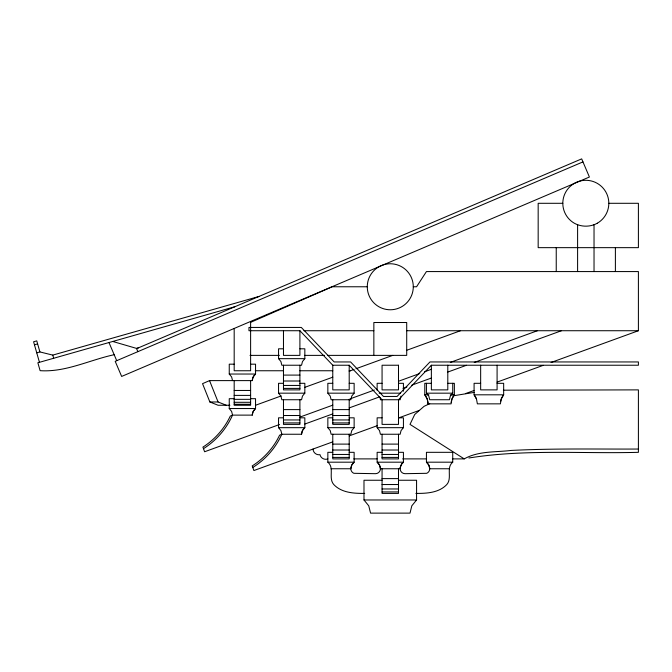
<?xml version="1.0" encoding="UTF-8"?>
<svg xmlns="http://www.w3.org/2000/svg" width="672" height="672" viewBox="0 0 672 672"><rect width="100%" height="100%" fill="white"/><g stroke="black" fill="none" stroke-linecap="round" stroke-linejoin="round"><path stroke-width="1.01" d="M447.796 383.309L454.364 383.309L454.364 394.808L451.954 399.05L451.08 403.847L428.072 403.847A14.482 14.482 0 0 0 424.788 394.808L424.788 383.309L431.365 383.309M229.908 405.258L218.081 405.258L209.866 401.974L202.541 383.662L209.538 380.612L252.26 380.612L253.168 376.958L255.545 374.035L255.545 364.174L250.614 364.174M279.535 424.511L204.607 451.752L202.919 447.124C214.696 439.589 224.356 428.744 230.294 416.077L232.537 415.12L252.26 415.12L253.168 411.466L255.545 408.542L255.545 398.681L250.614 398.681M332.774 441.865L253.898 470.543L252.218 465.914C263.962 458.506 273.63 447.779 279.577 435.212L281.837 434.246L301.552 434.246L302.459 430.592L304.836 427.678L304.836 417.816L299.905 417.816M415.884 493.399C426.636 493.508 438.959 492.845 446.804 484.529C452.474 478.128 445.822 467.762 452.726 462.185L452.726 452.323L426.434 452.323L426.434 462.185A8.627 8.627 0 0 1 429.719 468.754A4.931 4.931 0 0 1 426.678 473.306L405.073 473.684A4.931 4.931 0 0 1 400.142 468.754L380.419 468.754A4.931 4.931 0 0 1 375.497 473.684L353.892 473.306A4.931 4.931 0 0 1 350.843 468.754L351.758 465.1L354.136 462.185L354.136 452.323L349.205 452.323M497.087 383.309L503.664 383.309L503.664 394.808L501.245 399.05L500.371 403.847L477.372 403.847L476.498 399.05L474.088 394.808L474.088 383.309L480.656 383.309M401.05 396.085L400.142 399.739L380.419 399.739L380.167 397.866M431.365 365.232L398.496 399.739L398.496 424.385L382.066 424.385L382.066 399.739L349.205 365.232L332.774 365.232L299.905 330.725L248.968 330.725L248.968 327.44L301.316 327.44L334.177 361.948L350.608 361.948L383.477 396.455L397.093 396.455L429.954 361.948L638.4 361.948L638.4 365.232L431.365 365.232L431.365 389.878L447.796 389.878L447.796 365.232M299.905 348.802L304.836 348.802L304.836 358.663L302.459 361.578L301.552 365.232L281.837 365.232L280.921 361.578L278.544 358.663L278.544 348.802L283.475 348.802M299.905 383.309L304.836 383.309L304.836 393.17L302.459 396.085L301.552 399.739L281.837 399.739L280.921 396.085L278.544 393.17L278.544 383.309L283.475 383.309M349.205 383.309L354.136 383.309L354.136 393.17L351.758 396.085L350.843 399.739L331.128 399.739L330.221 396.085L327.844 393.17L327.844 383.309L332.774 383.309M349.205 417.816L354.136 417.816L354.136 427.678L351.758 430.592L350.843 434.246L331.128 434.246L330.221 430.592L327.844 427.678L327.844 417.816L332.774 417.816M398.496 417.816L403.427 417.816L403.427 427.678L401.05 430.592L400.142 434.246L380.419 434.246L379.512 430.592L377.135 427.678L377.135 417.816L382.066 417.816M452.726 383.309L452.726 393.17L450.341 396.085L449.434 399.739L429.719 399.739L428.812 396.085L426.434 393.17L426.434 383.309M398.496 480.253L416.573 480.253L416.573 499.976L411.818 505.814L410.004 513.122L370.566 513.122L368.752 505.814L363.989 499.976L363.989 480.253L382.066 480.253M452.39 458.892L464.226 458.892C478.38 450.845 495.524 452.34 511.174 450.442C553.552 448.291 595.988 449.232 638.4 449.039M429.719 403.687L424.082 406.316L414.691 414.532L410.004 424.385L464.226 458.892M250.614 322.358L332.178 286.768L367.282 286.768M136.592 348.634L581.675 158.878L589.403 177.022L121.649 376.438L115.206 361.318L582.96 161.902M255.545 405.258L281.106 395.959M304.744 387.366L332.774 377.177M349.205 371.196L354.035 369.44M355.975 368.735L392.717 355.379M406.711 350.288L460.496 330.725M299.905 417.102L332.774 405.149M350.171 398.824L374.338 390.037M398.496 381.251L419.765 373.514M424.595 371.759L431.365 369.298M450.358 362.384L537.432 330.725M304.836 424.049L332.774 413.893M349.205 407.912L379.52 396.892M402.998 388.357L406.913 386.929M411.802 385.157L431.365 378.042M447.796 372.061L466.41 365.291M474.256 362.443L561.473 330.725M349.205 435.893L377.236 425.695M398.496 417.967L419.496 410.332M465.444 393.624L473.995 390.508M497.087 382.116L543.211 365.341M551.065 362.485L638.4 330.725L638.4 271.572L426.434 271.572L416.573 286.768L413.288 286.768A23.008 23.008 0 0 1 378.781 306.692A23.008 23.008 0 0 1 378.781 266.843A23.008 23.008 0 0 1 413.288 286.768M34.465 344.795L37.624 343.896M36.75 352.834L39.908 351.935L52.769 355.11L258.913 296.478M234.839 306.743L37.859 362.762L40.11 370.667C65.713 372.439 89.897 359.839 114.467 354.648M112.753 341.468L136.483 348.382L138.55 347.794M452.995 395.85L474.298 392.381M468.922 457.993C524.849 449.014 582.036 453.86 638.4 452.323L638.4 389.878L503.37 390.188M562.817 203.297L538.171 203.297L538.171 247.657L638.4 247.657L638.4 203.297L608.824 203.297M303.878 330.725L373.85 330.725M406.711 330.725L638.4 330.725M250.018 355.379L279.401 355.379M304.584 355.379L324.517 355.379M327.667 355.379L406.711 355.379L406.711 322.51L373.85 322.51L373.85 355.379M278.544 358.663L304.836 358.663M234.184 364.174L229.253 364.174L229.253 374.035L231.63 376.958L232.537 380.612M255.242 370.751L283.475 370.751M299.905 370.751L332.774 370.751M349.205 370.751L350.44 370.751M229.253 374.035L255.545 374.035A8.627 8.627 0 0 0 252.26 380.612M283.475 375.094L299.905 375.094M283.475 381.007L299.905 381.007M382.066 383.309L377.135 383.309L377.135 390.214M398.496 383.309L403.427 383.309L403.427 391.196M283.475 385.442L299.905 385.442M283.475 388.399L299.905 388.399M234.184 390.466L250.614 390.466M278.544 393.17L304.836 393.17M327.844 393.17L354.136 393.17M379.159 393.17L400.394 393.17M426.434 393.17L452.726 393.17M428.87 394.808L424.788 394.808L427.207 399.05L428.072 403.847M450.282 394.808L454.364 394.808M234.184 395.396L250.614 395.396M234.184 398.681L229.253 398.681L229.253 408.542L231.63 411.466L232.537 415.12A76.574 76.574 0 0 1 203.482 448.669M234.184 399.344L250.614 399.344M209.866 401.974L218.081 401.974L226.296 405.258M234.184 402.301L250.614 402.301M234.184 404.267L250.614 404.267M229.253 408.542L255.545 408.542A8.627 8.627 0 0 0 252.26 415.12M283.475 409.601L299.905 409.601M332.774 409.601L349.205 409.601M283.475 415.514L299.905 415.514M332.774 415.514L349.205 415.514M283.475 417.816L278.544 417.816L278.544 427.678L280.921 430.592L281.837 434.246A75.709 75.709 0 0 1 252.773 467.46M283.475 419.95L299.905 419.95M332.774 419.95L349.205 419.95M283.475 422.906L299.905 422.906M332.774 422.906L349.205 422.906M278.544 427.678L304.836 427.678A8.627 8.627 0 0 0 301.552 434.246M327.844 427.678L354.136 427.678M377.135 427.678L403.427 427.678M332.774 444.108L349.205 444.108M382.066 444.108L398.496 444.108M332.774 450.022L349.205 450.022M382.066 450.022L398.496 450.022M332.774 452.323L327.844 452.323L327.844 462.185C334.74 467.762 328.087 478.128 333.757 484.529C341.603 492.845 353.934 493.508 364.686 493.399M382.066 452.323L377.135 452.323L377.135 462.185A8.627 8.627 0 0 1 380.419 468.754L379.512 465.1L377.135 462.185L403.427 462.185L403.427 452.323L398.496 452.323M332.774 454.457L349.205 454.457M382.066 454.457L398.496 454.457M332.774 457.414L349.205 457.414M382.066 457.414L398.496 457.414M353.766 458.892L377.135 458.892M402.662 458.892L426.594 458.892M327.844 462.185L354.136 462.185A8.627 8.627 0 0 0 350.843 468.754L331.128 468.754M452.726 462.185L426.434 462.185L428.812 465.1L429.719 468.754L449.434 468.754M382.066 478.615L398.496 478.615M382.066 484.529L398.496 484.529M382.066 488.964L398.496 488.964M382.066 491.921L398.496 491.921M363.989 499.976L416.573 499.976M136.483 348.382L137.878 351.658M108.982 342.535L116.718 360.679M209.538 380.612L218.081 401.974M52.769 355.11L53.668 358.268M39.908 351.935L36.758 340.872L33.6 341.771L39.446 362.317M615.392 247.657L615.392 271.572M594.031 224.582L594.031 271.572M577.601 224.582L577.601 271.572M556.24 247.657L556.24 271.572M497.087 365.232L497.087 389.878L480.656 389.878L480.656 365.232M453.734 394.808L453.734 395.657M398.496 434.246L398.496 458.892L382.066 458.892L382.066 434.246M398.496 468.754L398.496 493.399L382.066 493.399L382.066 468.754M349.205 365.232L349.205 389.878L332.774 389.878L332.774 365.232M349.205 399.176L349.205 424.385L332.774 424.385L332.774 399.739M349.205 434.246L349.205 458.892L332.774 458.892L332.774 434.246M299.905 330.725L299.905 355.379L283.475 355.379L283.475 330.725M299.905 365.232L299.905 389.878L283.475 389.878L283.475 365.232M299.905 399.739L299.905 424.385L283.475 424.385L283.475 399.739M250.614 321.451L250.614 370.751L234.184 370.751L234.184 328.457M250.614 380.612L250.614 405.258L234.184 405.258L234.184 380.612M451.147 402.629A14.549 14.036 -32.7 0 1 453.625 395.783M313.051 449.039A5.888 5.888 0 0 0 315.235 453.432L316.302 454.121A5.888 5.888 0 0 0 319.99 454.65A5.888 5.888 0 0 0 321.905 457.85L322.946 458.573A5.888 5.888 0 0 0 327.844 458.892M476.498 399.05A15.07 14.75 -17.5 0 0 474.088 394.808L503.664 394.808A14.776 14.557 -2.2 0 0 500.606 401.411M400.218 467.804L400.142 468.754A8.627 8.627 0 0 1 403.427 462.185L401.52 464.276L400.218 467.804M597.324 223.222C590.234 227.153 581.398 227.153 574.316 223.222A23.008 23.008 0 0 1 568.193 188.513A23.008 23.008 0 0 1 603.439 188.513A23.008 23.008 0 0 1 597.324 223.222M398.496 365.232L382.066 365.232L382.066 389.878L398.496 389.878L398.496 365.232"/></g></svg>
